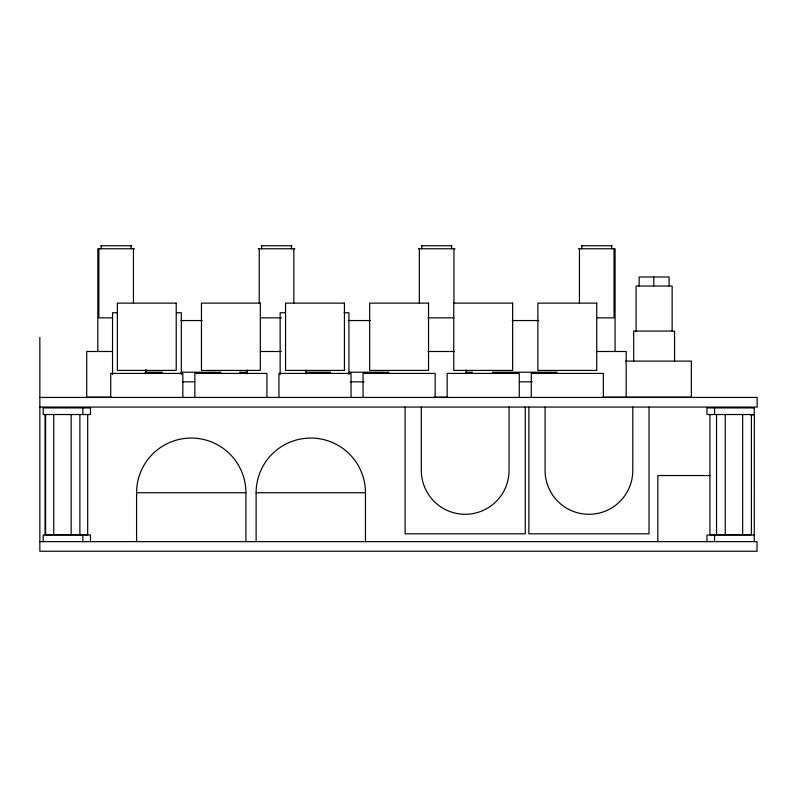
<?xml version="1.0" encoding="UTF-8"?>
<svg xmlns="http://www.w3.org/2000/svg" width="797" height="797" viewBox="0 0 797 797"><rect width="100%" height="100%" fill="white"/><g stroke="black" fill="none" stroke-linecap="round" stroke-linejoin="round"><path stroke-width="1.2" d="M100.85 245.755L131.435 245.755M261.257 245.755L291.841 245.755M421.354 245.755L451.939 245.755M581.451 245.755L612.046 245.755M134.464 248.764L97.822 248.764L97.822 351.487M258.228 248.764L294.87 248.764M418.325 248.764L454.967 248.764M578.423 248.764L615.075 248.764L615.075 351.487M117.348 312.743L112.536 312.743L112.536 374.58M176.526 312.743L181.327 312.743L181.327 374.58M284.957 312.743L280.155 312.743L280.155 374.58M344.135 312.743L348.937 312.743L348.937 374.58M112.437 317.854L98.848 317.854L98.848 248.764M260.48 317.854L281.49 317.854M427.999 317.854L453.951 317.854M596.744 317.854L614.049 317.854L614.049 248.764M181.049 320.553L202.219 320.553M348.289 320.553L370.695 320.553M512.262 320.553L538.682 320.553M112.467 351.487L86.714 351.487L86.714 397.145L111.241 397.145M260.599 351.487L281.451 351.487M428.059 351.487L454.35 351.487M596.744 351.487L626.183 351.487L626.183 397.145M625.565 361.101L691.368 361.101L691.368 397.145L602.881 397.145M144.954 372.219L162.379 372.219M181.049 372.219L220.899 372.219M239.568 372.219L247.05 372.219M305.56 372.219L330.466 372.219M349.146 372.219L388.996 372.219M466.185 372.219L472.422 372.219M492.327 372.219L557.093 372.219M182.304 381.833L194.757 381.833M350.391 381.833L364.09 381.833M519.724 381.833L532.177 381.833M434.196 397.145L447.685 397.145M39.85 397.444L757.15 397.444L757.15 407.058L39.85 407.058M750.615 414.868L754.351 414.868L754.251 541.631M710.067 475.55L657.844 475.55L657.844 541.631M136.576 541.631L136.576 492.725L245.904 492.725L245.904 541.631M256.126 541.631L256.126 492.725L365.454 492.725L365.454 541.631M754.351 535.026L706.979 535.026L706.979 541.631M39.85 541.631L757.03 541.631L757.03 551.245L39.85 551.245L39.85 337.37M751.382 414.53L751.382 534.687L709.928 534.687L709.928 414.53M742.665 414.53L742.665 534.687M725.25 414.53L725.25 534.687M716.533 414.53L716.533 534.687M714.57 407.925L714.57 414.53M714.57 535.026L714.57 541.631M674.551 361.101L674.551 331.064L633.695 331.064L633.695 361.101M672.14 331.064L672.14 286.013L636.106 286.013L636.106 331.064M669.111 286.013L669.111 276.997L639.134 276.997L639.134 286.013M653.769 276.997L653.769 286.013M649.017 407.058L649.017 533.821L528.859 533.821L528.859 407.058M632.798 407.058L632.798 470.439A43.855 43.855 0 0 1 588.943 514.294A43.855 43.855 0 0 1 545.088 470.439L545.088 407.058M611.688 245.755L611.688 248.764M603.359 397.444L603.359 373.414L531.27 373.414L531.27 397.444M581.81 245.755L581.81 248.764M579.449 248.764L579.449 303.049M525.263 407.058L525.263 533.821L405.105 533.821L405.105 407.058M519.255 397.444L519.255 373.414L447.157 373.414L447.157 397.444M509.034 407.058L509.034 470.439A43.855 43.855 0 0 1 465.179 514.294A43.855 43.855 0 0 1 421.324 470.439L421.324 407.058M466.086 369.997L466.086 373.703M453.951 248.764L453.951 303.049M451.59 245.755L451.59 248.764M435.142 397.444L435.142 373.414L363.053 373.414L363.053 397.444M421.713 245.755L421.713 248.764M419.352 248.764L419.352 303.049M351.039 397.444L351.039 373.414L278.95 373.414L278.95 397.444M305.988 370.127L305.988 373.853M293.844 248.764L293.844 303.049M291.483 245.755L291.483 248.764M266.935 397.444L266.935 373.414L194.847 373.414L194.847 397.444M261.605 245.755L261.605 248.764M259.244 248.764L259.244 303.049M247.11 370.127L247.11 373.853M182.832 397.444L182.832 373.414L110.743 373.414L110.743 397.444M146.18 369.758L146.18 372.219M145.582 369.997L145.582 373.703M133.448 248.764L133.448 303.049M131.087 245.755L131.087 248.764M101.209 245.755L101.209 248.764M90.479 541.631L90.479 535.026L43.197 535.026L43.197 541.631M87.69 414.53L87.69 534.687L45.04 534.687L45.04 414.53M82.848 407.925L82.848 414.53M82.848 535.026L82.848 541.631M79.879 414.53L79.879 534.687M71.172 414.53L71.172 534.687M53.748 414.53L53.748 534.687M45.608 414.868L45.608 535.026M136.576 492.725A54.664 54.664 0 0 1 191.24 438.061A54.664 54.664 0 0 1 245.904 492.725M256.126 492.725A54.664 54.664 0 0 1 310.79 438.061A54.664 54.664 0 0 1 365.454 492.725M176.217 303.129L117.348 303.129L117.348 370.416L176.217 370.416L176.217 303.129M260.33 303.129L201.452 303.129L201.452 370.416L260.33 370.416L260.33 303.129M344.434 303.129L285.555 303.129L285.555 370.416L344.434 370.416L344.434 303.129M428.537 303.129L369.669 303.129L369.669 370.416L428.537 370.416L428.537 303.129M512.64 303.129L453.772 303.129L453.772 370.416L512.64 370.416L512.64 303.129M596.744 303.129L537.875 303.129L537.875 370.416L596.744 370.416L596.744 303.129M90.479 407.925L43.197 407.925L43.197 414.53L90.479 414.53L90.479 407.925M754.251 407.925L706.979 407.925L706.979 414.53L754.251 414.53L754.221 407.925"/></g></svg>
